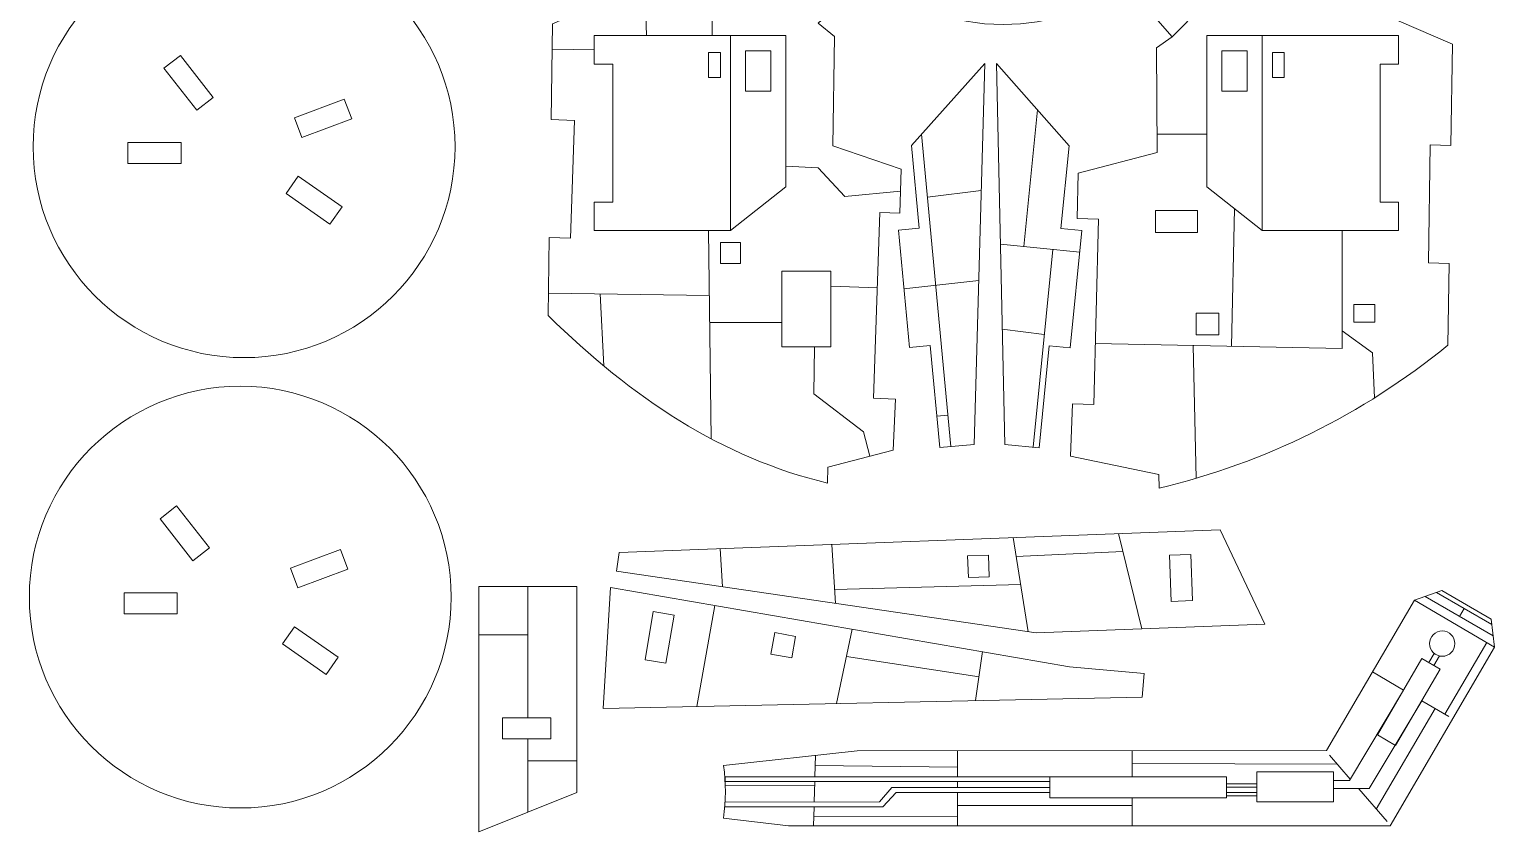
# Model space of a CAD drawing. Header units: millimetres. Extents: x -90 to 352, y 0 to 270.
# Drawn here: x 121.4 to 351.8, y 0 to 126.2 of the extents above; entities that cross this region are included whole.
import ezdxf

# ---------------------------------------------------------------- set-up
doc = ezdxf.new("R2010")
doc.units = ezdxf.units.MM
doc.layers.add('Layer 1', color=7, linetype='Continuous')

msp = doc.modelspace()

# ---------------------------------------------------------------- linework, layer by layer
at = {"layer": 'Layer 1', "color": 114, "lineweight": 20}
for points in [[(228.21, 118.6), (230.06, 118.6), (230.06, 122.56), (228.21, 122.56), (228.21, 118.6)], [(234.03, 116.48), (238, 116.48), (238, 122.83), (234.03, 122.83), (234.03, 116.48)], [(308.94, 116.48), (312.91, 116.48), (312.91, 122.83), (308.94, 122.83), (308.94, 116.48)], [(316.88, 118.6), (318.73, 118.6), (318.73, 122.56), (316.88, 122.56), (316.88, 118.6)], [(298.47, 94.23), (305.08, 94.23), (305.08, 97.67), (298.47, 97.67), (298.47, 94.23)], [(230.06, 89.37), (233.24, 89.37), (233.24, 92.68), (230.06, 92.68), (230.06, 89.37)], [(239.73, 76.24), (247.41, 76.24), (247.41, 88.15), (239.73, 88.15), (239.73, 76.24)], [(304.87, 78.16), (308.43, 78.16), (308.43, 81.56), (304.87, 81.56), (304.87, 78.16)], [(329.68, 80.11), (332.98, 80.11), (332.98, 82.89), (329.68, 82.89), (329.68, 80.11)], [(314.43, 4.66), (326.47, 4.66), (326.47, 9.42), (314.43, 9.42), (314.43, 4.66)], [(230.81, 7.89), (281.9, 7.89), (281.9, 8.63), (230.81, 8.63), (230.81, 7.89)], [(281.9, 5.33), (309.68, 5.33), (309.68, 8.63), (281.9, 8.63), (281.9, 5.33)], [(309.68, 6.98), (314.43, 6.98), (314.43, 7.5), (309.68, 7.5), (309.68, 6.98)], [(309.68, 5.62), (314.43, 5.62), (314.43, 6.14), (309.68, 6.14), (309.68, 5.62)]]:
    msp.add_lwpolyline(points, close=True, dxfattribs=at)
at = {"layer": 'Layer 1', "color": 250, "lineweight": 20}
for centre in [(155.16, 107.72), (154.56, 36.88)]:
    msp.add_ellipse(centre, major_axis=(0, 33.17), ratio=1, dxfattribs=at)
at = {"layer": 'Layer 1', "color": 114, "lineweight": 20}
msp.add_ellipse((343.59, 29.56), major_axis=(0, 1.99), ratio=1, dxfattribs=at)
at = {"layer": 'Layer 1', "color": 250, "lineweight": 20}
for points, knots in [([(301.95, 141.29), (301.95, 141.29), (301.96, 141.29), (301.96, 141.29), (301.96, 141.29), (301.96, 141.29), (310.62, 134.67), (310.62, 134.67), (310.62, 134.67), (310.62, 134.67), (312.74, 137.92), (312.74, 137.92), (312.74, 137.92), (312.74, 137.92), (345.19, 123.86), (345.19, 123.86), (345.19, 123.86), (345.19, 123.86), (344.95, 107.89), (344.95, 107.89), (344.95, 107.89), (344.95, 107.89), (341.7, 108), (341.7, 108), (341.7, 108), (341.7, 108), (341.41, 89.47), (341.41, 89.47), (341.41, 89.47), (341.41, 89.47), (344.66, 89.36), (344.66, 89.36), (344.66, 89.36), (344.66, 89.36), (344.46, 76.49), (344.46, 76.49), (344.46, 76.49), (330.91, 65.48), (315.76, 58.02), (299.05, 54.02), (299.05, 54.02), (299.05, 54.02), (299.04, 56.15), (299.04, 56.15), (299.04, 56.15), (299.04, 56.15), (285.15, 59.06), (285.15, 59.06), (285.15, 59.06), (285.15, 59.06), (285.43, 67.27), (285.43, 67.27), (285.43, 67.27), (285.43, 67.27), (288.79, 67.18), (288.79, 67.18), (288.79, 67.18), (288.79, 67.18), (289.51, 96.34), (289.51, 96.34), (289.51, 96.34), (289.51, 96.34), (286.15, 96.42), (286.15, 96.42), (286.15, 96.42), (286.15, 96.42), (286.33, 103.56), (286.33, 103.56), (286.33, 103.56), (286.33, 103.56), (298.75, 106.84), (298.75, 106.84), (298.75, 106.84), (298.75, 106.84), (298.66, 123.27), (298.66, 123.27), (298.66, 123.27), (298.66, 123.27), (301.13, 125), (301.13, 125), (301.13, 125), (301.13, 125), (293.98, 133.2), (293.98, 133.2), (293.98, 133.2), (288.51, 129.27), (281.81, 126.95), (274.56, 126.95), (274.56, 126.95), (266.57, 126.95), (259.24, 129.76), (253.5, 134.44), (253.5, 134.44), (253.5, 134.44), (245.43, 127.18), (245.43, 127.18), (245.43, 127.18), (245.43, 127.18), (248.01, 125.08), (248.01, 125.08), (248.01, 125.08), (248.01, 125.08), (247.74, 107.87), (247.74, 107.87), (247.74, 107.87), (247.74, 107.87), (258.52, 104.17), (258.52, 104.17), (258.52, 104.17), (258.52, 104.17), (258.29, 97.27), (258.29, 97.27), (258.29, 97.27), (258.29, 97.27), (255.16, 97.37), (255.16, 97.37), (255.16, 97.37), (255.16, 97.37), (254.17, 68.18), (254.17, 68.18), (254.17, 68.18), (254.17, 68.18), (257.58, 68.03), (257.58, 68.03), (257.58, 68.03), (257.58, 68.03), (257.23, 60), (257.23, 60), (257.23, 60), (257.23, 60), (246.94, 57.34), (246.94, 57.34), (246.94, 57.34), (246.94, 57.34), (246.93, 54.81), (246.93, 54.81), (246.93, 54.81), (230.23, 58.81), (216.33, 68.15), (202.96, 81.15), (202.96, 81.15), (202.96, 81.15), (203.15, 93.47), (203.15, 93.47), (203.15, 93.47), (203.15, 93.47), (206.49, 93.35), (206.49, 93.35), (206.49, 93.35), (206.49, 93.35), (207.11, 111.87), (207.11, 111.87), (207.11, 111.87), (207.11, 111.87), (203.43, 111.99), (203.43, 111.99), (203.43, 111.99), (203.43, 111.99), (203.67, 127.04), (203.67, 127.04), (203.67, 127.04), (203.67, 127.04), (234.85, 140.65), (234.85, 140.65), (234.85, 140.65), (234.85, 140.65), (238.11, 135.42), (238.11, 135.42), (238.11, 135.42), (238.11, 135.42), (246.93, 141.62), (246.93, 141.62), (246.93, 141.62), (243.33, 146.95), (241.22, 153.37), (241.22, 160.29), (241.22, 160.29), (241.22, 170.3), (245.63, 179.28), (252.62, 185.39), (252.62, 185.39), (252.62, 185.39), (245.39, 193.74), (245.39, 193.74), (245.39, 193.74), (241.02, 189.95), (237.8, 185.77), (235.52, 181.25), (235.52, 181.25), (235.52, 181.25), (203.79, 197.72), (203.79, 197.72), (203.79, 197.72), (203.79, 197.72), (203.86, 206.97), (203.86, 206.97), (203.86, 206.97), (203.86, 206.97), (207.21, 206.95), (207.21, 206.95), (207.21, 206.95), (207.21, 206.95), (207.3, 230.95), (207.3, 230.95), (207.3, 230.95), (207.3, 230.95), (204.04, 230.96), (204.04, 230.96), (204.04, 230.96), (204.04, 230.96), (204.14, 243.92), (204.14, 243.92), (204.14, 243.92), (206.97, 246.34), (209.94, 248.61), (213.06, 250.69), (213.06, 250.69), (213.06, 250.69), (214.92, 247.86), (214.92, 247.86), (214.92, 247.86), (214.92, 247.86), (217.68, 249.67), (217.68, 249.67), (217.68, 249.67), (217.68, 249.67), (215.81, 252.51), (215.81, 252.51), (215.81, 252.51), (226.96, 259.61), (240.52, 265.58), (257.86, 268.37), (257.86, 268.37), (257.86, 268.37), (258.37, 264.73), (258.37, 264.73), (258.37, 264.73), (258.37, 264.73), (261.64, 265.2), (261.64, 265.2), (261.64, 265.2), (261.64, 265.2), (261.17, 268.84), (261.17, 268.84), (261.17, 268.84), (272.89, 270.17), (284.74, 270.03), (296.81, 267.42), (296.81, 267.42), (296.81, 267.42), (296.08, 264.08), (296.08, 264.08), (296.08, 264.08), (296.08, 264.08), (299.3, 263.37), (299.3, 263.37), (299.3, 263.37), (299.3, 263.37), (300.04, 266.71), (300.04, 266.71), (300.04, 266.71), (316.44, 263.19), (329.25, 256.09), (340.59, 247.52), (340.59, 247.52), (340.59, 247.52), (338.52, 244.84), (338.52, 244.84), (338.52, 244.84), (338.52, 244.84), (341.13, 242.82), (341.13, 242.82), (341.13, 242.82), (341.13, 242.82), (343.26, 245.45), (343.26, 245.45), (343.26, 245.45), (345.73, 243.4), (348.18, 241.29), (350.56, 238.99), (350.56, 238.99), (350.56, 238.99), (350.53, 230.42), (350.53, 230.42), (350.53, 230.42), (350.53, 230.42), (347.28, 230.44), (347.28, 230.44), (347.28, 230.44), (347.28, 230.44), (347.28, 206.44), (347.28, 206.44), (347.28, 206.44), (347.28, 206.44), (350.44, 206.43), (350.44, 206.43), (350.44, 206.43), (350.44, 206.43), (350.4, 195.93), (350.4, 195.93), (350.4, 195.93), (350.4, 195.93), (314.39, 179.98), (314.39, 179.98), (314.39, 179.98), (312.46, 183.95), (310.11, 187.35), (307.4, 190.27), (307.4, 190.27), (307.4, 190.27), (299.11, 182.93), (299.11, 182.93), (299.11, 182.93), (299.11, 182.93), (299.02, 182.93), (299.02, 182.93), (299.02, 182.93), (304.53, 176.99), (307.89, 169.03), (307.89, 160.29), (307.89, 160.29), (307.89, 153.23), (305.7, 146.68), (301.95, 141.29)], [0, 0, 0, 0, 0.012195, 0.012195, 0.012195, 0.012195, 0.02439, 0.02439, 0.02439, 0.02439, 0.036585, 0.036585, 0.036585, 0.036585, 0.04878, 0.04878, 0.04878, 0.04878, 0.060976, 0.060976, 0.060976, 0.060976, 0.073171, 0.073171, 0.073171, 0.073171, 0.085366, 0.085366, 0.085366, 0.085366, 0.097561, 0.097561, 0.097561, 0.097561, 0.109756, 0.109756, 0.109756, 0.109756, 0.121951, 0.121951, 0.121951, 0.121951, 0.134146, 0.134146, 0.134146, 0.134146, 0.146341, 0.146341, 0.146341, 0.146341, 0.158537, 0.158537, 0.158537, 0.158537, 0.170732, 0.170732, 0.170732, 0.170732, 0.182927, 0.182927, 0.182927, 0.182927, 0.195122, 0.195122, 0.195122, 0.195122, 0.207317, 0.207317, 0.207317, 0.207317, 0.219512, 0.219512, 0.219512, 0.219512, 0.231707, 0.231707, 0.231707, 0.231707, 0.243902, 0.243902, 0.243902, 0.243902, 0.256098, 0.256098, 0.256098, 0.256098, 0.268293, 0.268293, 0.268293, 0.268293, 0.280488, 0.280488, 0.280488, 0.280488, 0.292683, 0.292683, 0.292683, 0.292683, 0.304878, 0.304878, 0.304878, 0.304878, 0.317073, 0.317073, 0.317073, 0.317073, 0.329268, 0.329268, 0.329268, 0.329268, 0.341463, 0.341463, 0.341463, 0.341463, 0.353659, 0.353659, 0.353659, 0.353659, 0.365854, 0.365854, 0.365854, 0.365854, 0.378049, 0.378049, 0.378049, 0.378049, 0.390244, 0.390244, 0.390244, 0.390244, 0.402439, 0.402439, 0.402439, 0.402439, 0.414634, 0.414634, 0.414634, 0.414634, 0.426829, 0.426829, 0.426829, 0.426829, 0.439024, 0.439024, 0.439024, 0.439024, 0.45122, 0.45122, 0.45122, 0.45122, 0.463415, 0.463415, 0.463415, 0.463415, 0.47561, 0.47561, 0.47561, 0.47561, 0.487805, 0.487805, 0.487805, 0.487805, 0.5, 0.5, 0.5, 0.5, 0.512195, 0.512195, 0.512195, 0.512195, 0.52439, 0.52439, 0.52439, 0.52439, 0.536585, 0.536585, 0.536585, 0.536585, 0.54878, 0.54878, 0.54878, 0.54878, 0.560976, 0.560976, 0.560976, 0.560976, 0.573171, 0.573171, 0.573171, 0.573171, 0.585366, 0.585366, 0.585366, 0.585366, 0.597561, 0.597561, 0.597561, 0.597561, 0.609756, 0.609756, 0.609756, 0.609756, 0.621951, 0.621951, 0.621951, 0.621951, 0.634146, 0.634146, 0.634146, 0.634146, 0.646341, 0.646341, 0.646341, 0.646341, 0.658537, 0.658537, 0.658537, 0.658537, 0.670732, 0.670732, 0.670732, 0.670732, 0.682927, 0.682927, 0.682927, 0.682927, 0.695122, 0.695122, 0.695122, 0.695122, 0.707317, 0.707317, 0.707317, 0.707317, 0.719512, 0.719512, 0.719512, 0.719512, 0.731707, 0.731707, 0.731707, 0.731707, 0.743902, 0.743902, 0.743902, 0.743902, 0.756098, 0.756098, 0.756098, 0.756098, 0.768293, 0.768293, 0.768293, 0.768293, 0.780488, 0.780488, 0.780488, 0.780488, 0.792683, 0.792683, 0.792683, 0.792683, 0.804878, 0.804878, 0.804878, 0.804878, 0.817073, 0.817073, 0.817073, 0.817073, 0.829268, 0.829268, 0.829268, 0.829268, 0.841463, 0.841463, 0.841463, 0.841463, 0.853659, 0.853659, 0.853659, 0.853659, 0.865854, 0.865854, 0.865854, 0.865854, 0.878049, 0.878049, 0.878049, 0.878049, 0.890244, 0.890244, 0.890244, 0.890244, 0.902439, 0.902439, 0.902439, 0.902439, 0.914634, 0.914634, 0.914634, 0.914634, 0.926829, 0.926829, 0.926829, 0.926829, 0.939024, 0.939024, 0.939024, 0.939024, 0.95122, 0.95122, 0.95122, 0.95122, 0.963415, 0.963415, 0.963415, 0.963415, 0.97561, 0.97561, 0.97561, 0.97561, 1, 1, 1, 1]), ([(271.63, 120.8), (271.63, 120.8), (269.97, 60.91), (269.97, 60.91), (269.97, 60.91), (269.97, 60.91), (264.57, 60.4), (264.57, 60.4), (264.57, 60.4), (264.57, 60.4), (263.07, 76.45), (263.07, 76.45), (263.07, 76.45), (263.07, 76.45), (259.78, 76.15), (259.78, 76.15), (259.78, 76.15), (259.78, 76.15), (258.05, 94.59), (258.05, 94.59), (258.05, 94.59), (258.05, 94.59), (261.34, 94.9), (261.34, 94.9), (261.34, 94.9), (261.34, 94.9), (260.12, 107.9), (260.12, 107.9), (260.12, 107.9), (260.12, 107.9), (271.63, 120.8), (271.63, 120.8)], [0, 0, 0, 0, 0.111111, 0.111111, 0.111111, 0.111111, 0.222222, 0.222222, 0.222222, 0.222222, 0.333333, 0.333333, 0.333333, 0.333333, 0.444444, 0.444444, 0.444444, 0.444444, 0.555556, 0.555556, 0.555556, 0.555556, 0.666667, 0.666667, 0.666667, 0.666667, 0.777778, 0.777778, 0.777778, 0.777778, 1, 1, 1, 1]), ([(273.47, 120.83), (273.47, 120.83), (284.91, 107.86), (284.91, 107.86), (284.91, 107.86), (284.91, 107.86), (283.62, 94.87), (283.62, 94.87), (283.62, 94.87), (283.62, 94.87), (286.91, 94.54), (286.91, 94.54), (286.91, 94.54), (286.91, 94.54), (285.08, 76.1), (285.08, 76.1), (285.08, 76.1), (285.08, 76.1), (281.79, 76.43), (281.79, 76.43), (281.79, 76.43), (281.79, 76.43), (280.2, 60.38), (280.2, 60.38), (280.2, 60.38), (280.2, 60.38), (274.81, 60.91), (274.81, 60.91), (274.81, 60.91), (274.81, 60.91), (273.47, 120.83), (273.47, 120.83)], [0, 0, 0, 0, 0.111111, 0.111111, 0.111111, 0.111111, 0.222222, 0.222222, 0.222222, 0.222222, 0.333333, 0.333333, 0.333333, 0.333333, 0.444444, 0.444444, 0.444444, 0.444444, 0.555556, 0.555556, 0.555556, 0.555556, 0.666667, 0.666667, 0.666667, 0.666667, 0.777778, 0.777778, 0.777778, 0.777778, 1, 1, 1, 1]), ([(308.67, 47.47), (308.67, 47.47), (315.67, 32.61), (315.67, 32.61), (315.67, 32.61), (315.67, 32.61), (279.74, 31.26), (279.74, 31.26), (279.74, 31.26), (279.74, 31.26), (213.71, 40.95), (213.71, 40.95), (213.71, 40.95), (213.71, 40.95), (214.15, 43.92), (214.15, 43.92), (214.15, 43.92), (214.15, 43.92), (308.67, 47.47), (308.67, 47.47)], [0, 0, 0, 0, 0.166667, 0.166667, 0.166667, 0.166667, 0.333333, 0.333333, 0.333333, 0.333333, 0.5, 0.5, 0.5, 0.5, 0.666667, 0.666667, 0.666667, 0.666667, 1, 1, 1, 1]), ([(192.07, 38.57), (192.07, 38.57), (207.5, 38.57), (207.5, 38.57), (207.5, 38.57), (207.5, 38.57), (207.5, 6.13), (207.5, 6.13), (207.5, 6.13), (207.5, 6.13), (192.07, -0.02), (192.07, -0.02), (192.07, -0.02), (192.07, -0.02), (192.07, 38.57), (192.07, 38.57)], [0, 0, 0, 0, 0.2, 0.2, 0.2, 0.2, 0.4, 0.4, 0.4, 0.4, 0.6, 0.6, 0.6, 0.6, 1, 1, 1, 1]), ([(212.79, 38.41), (212.79, 38.41), (211.62, 19.35), (211.62, 19.35), (211.62, 19.35), (211.62, 19.35), (296.38, 21.13), (296.38, 21.13), (296.38, 21.13), (296.38, 21.13), (296.72, 24.86), (296.72, 24.86), (296.72, 24.86), (296.72, 24.86), (284.99, 25.93), (284.99, 25.93), (284.99, 25.93), (284.99, 25.93), (212.79, 38.41), (212.79, 38.41)], [0, 0, 0, 0, 0.166667, 0.166667, 0.166667, 0.166667, 0.333333, 0.333333, 0.333333, 0.333333, 0.5, 0.5, 0.5, 0.5, 0.666667, 0.666667, 0.666667, 0.666667, 1, 1, 1, 1]), ([(230.55, 2.09), (230.92, 4.87), (230.97, 7.63), (230.55, 10.38), (230.55, 10.38), (230.55, 10.38), (251.59, 12.71), (251.59, 12.71), (251.59, 12.71), (251.59, 12.71), (325.39, 12.77), (325.39, 12.77), (325.39, 12.77), (325.39, 12.77), (339.2, 36.4), (339.2, 36.4), (339.2, 36.4), (339.2, 36.4), (343.54, 37.91), (343.54, 37.91), (343.54, 37.91), (343.54, 37.91), (351.28, 33.39), (351.28, 33.39), (351.28, 33.39), (351.28, 33.39), (351.83, 29.01), (351.83, 29.01), (351.83, 29.01), (351.83, 29.01), (335.4, 0.89), (335.4, 0.89), (335.4, 0.89), (335.4, 0.89), (240.79, 0.89), (240.79, 0.89), (240.79, 0.89), (240.79, 0.89), (230.55, 2.09), (230.55, 2.09)], [0, 0, 0, 0, 0.090909, 0.090909, 0.090909, 0.090909, 0.181818, 0.181818, 0.181818, 0.181818, 0.272727, 0.272727, 0.272727, 0.272727, 0.363636, 0.363636, 0.363636, 0.363636, 0.454545, 0.454545, 0.454545, 0.454545, 0.545455, 0.545455, 0.545455, 0.545455, 0.636364, 0.636364, 0.636364, 0.636364, 0.727273, 0.727273, 0.727273, 0.727273, 0.818182, 0.818182, 0.818182, 0.818182, 1, 1, 1, 1])]:
    msp.add_open_spline(points, degree=3, knots=knots, dxfattribs=at)
at = {"layer": 'Layer 1', "color": 114, "lineweight": 20}
for points in [[(228.78, 137.97), (228.78, 137.97), (228.78, 125.21), (228.78, 125.21)], [(301.13, 125), (301.13, 125), (310.62, 134.67), (310.62, 134.67)], [(218.2, 133.36), (218.2, 133.36), (218.43, 125.21), (218.43, 125.21)], [(231.65, 125.21), (231.65, 125.21), (231.65, 94.52), (231.65, 94.52)], [(315.29, 125.21), (315.29, 125.21), (315.29, 94.52), (315.29, 94.52)], [(203.6, 123.06), (203.6, 123.06), (210.22, 122.96), (210.22, 122.96)], [(279.92, 113.52), (279.92, 113.52), (277.79, 92.03), (277.79, 92.03)], [(261.7, 109.68), (261.7, 109.68), (266.31, 60.56), (266.31, 60.56)], [(306.56, 109.71), (306.56, 109.71), (298.73, 109.71), (298.73, 109.71)], [(271.08, 100.84), (271.08, 100.84), (262.63, 99.77), (262.63, 99.77)], [(310.92, 97.96), (310.92, 97.96), (310.47, 76.34), (310.47, 76.34)], [(228.22, 94.52), (228.22, 94.52), (228.61, 61.8), (228.61, 61.8)], [(274.1, 92.39), (274.1, 92.39), (286.57, 91.16), (286.57, 91.16)], [(282.33, 91.58), (282.33, 91.58), (279.24, 60.47), (279.24, 60.47)], [(254.76, 85.52), (254.76, 85.52), (247.41, 85.77), (247.41, 85.77)], [(258.92, 85.37), (258.92, 85.37), (270.69, 86.69), (270.69, 86.69)], [(203.01, 84.71), (203.01, 84.71), (228.34, 84.32), (228.34, 84.32)], [(211.16, 84.58), (211.16, 84.58), (211.72, 73.26), (211.72, 73.26)], [(239.73, 80.08), (239.73, 80.08), (228.39, 80.08), (228.39, 80.08)], [(281, 78.2), (281, 78.2), (274.4, 79.01), (274.4, 79.01)], [(304.41, 76.47), (304.41, 76.47), (304.9, 55.53), (304.9, 55.53)], [(265.84, 65.51), (265.84, 65.51), (264.11, 65.34), (264.11, 65.34)], [(276.12, 46.25), (276.12, 46.25), (278.48, 31.44), (278.48, 31.44)], [(292.66, 46.87), (292.66, 46.87), (296.35, 31.88), (296.35, 31.88)], [(230.01, 44.51), (230.01, 44.51), (230.38, 38.51), (230.38, 38.51)], [(247.61, 45.17), (247.61, 45.17), (248.18, 35.89), (248.18, 35.89)], [(293.36, 44.04), (293.36, 44.04), (276.59, 43.29), (276.59, 43.29)], [(199.78, 38.57), (199.78, 38.57), (199.78, 17.9), (199.78, 17.9)], [(248.05, 38.09), (248.05, 38.09), (277.3, 38.84), (277.3, 38.84)], [(351.6, 30.8), (351.6, 30.8), (340.9, 36.99), (340.9, 36.99)], [(342.67, 37.61), (342.67, 37.61), (351.39, 32.58), (351.39, 32.58)], [(229.21, 35.57), (229.21, 35.57), (226.37, 19.66), (226.37, 19.66)], [(339.2, 36.4), (339.2, 36.4), (351.83, 29.01), (351.83, 29.01)], [(346.31, 33.85), (346.31, 33.85), (347.03, 35.1), (347.03, 35.1)], [(192.07, 30.95), (192.07, 30.95), (199.78, 30.95), (199.78, 30.95)], [(250.77, 31.84), (250.77, 31.84), (248.34, 20.12), (248.34, 20.12)], [(270.21, 20.6), (270.21, 20.6), (271.29, 28.3), (271.29, 28.3)], [(341.49, 26.6), (341.49, 26.6), (342.33, 28.03), (342.33, 28.03)], [(344.01, 18.48), (344.01, 18.48), (350.59, 29.74), (350.59, 29.74)], [(249.88, 27.56), (249.88, 27.56), (270.74, 24.36), (270.74, 24.36)], [(343.16, 27.62), (343.16, 27.62), (342.29, 26.13), (342.29, 26.13)], [(333.22, 3.53), (333.22, 3.53), (342.49, 19.36), (342.49, 19.36)], [(199.78, 14.58), (199.78, 14.58), (199.78, 3.05), (199.78, 3.05)], [(245.01, 11.98), (245.01, 11.98), (244.92, 8.64), (244.92, 8.64)], [(267.38, 12.72), (267.38, 12.72), (267.38, 8.64), (267.38, 8.64)], [(294.83, 12.77), (294.83, 12.77), (294.82, 8.63), (294.82, 8.63)], [(325.85, 12.03), (325.85, 12.03), (329.12, 8.25), (329.12, 8.25)], [(199.78, 11.11), (199.78, 11.11), (207.5, 11.11), (207.5, 11.11)], [(267.37, 10.15), (267.37, 10.15), (244.97, 10.38), (244.97, 10.38)], [(327.1, 10.58), (327.1, 10.58), (294.83, 10.7), (294.83, 10.7)], [(230.8, 7.24), (230.8, 7.24), (244.88, 7.17), (244.88, 7.17)], [(244.9, 7.88), (244.9, 7.88), (244.82, 4.66), (244.82, 4.66)], [(267.37, 7.87), (267.37, 7.87), (267.37, 6.94), (267.37, 6.94)], [(267.37, 6.14), (267.37, 6.14), (267.37, 0.89), (267.37, 0.89)], [(294.82, 5.33), (294.82, 5.33), (294.82, 0.89), (294.82, 0.89)], [(330.45, 6.72), (330.45, 6.72), (334.9, 1.59), (334.9, 1.59)], [(244.8, 3.9), (244.8, 3.9), (244.72, 0.89), (244.72, 0.89)], [(267.37, 2.37), (267.37, 2.37), (244.76, 2.4), (244.76, 2.4)], [(267.37, 4.1), (267.37, 4.1), (294.82, 4.1), (294.82, 4.1)]]:
    msp.add_open_spline(points, degree=3, dxfattribs=at)
for points, knots in [([(210.22, 94.52), (210.22, 94.52), (210.22, 99.02), (210.22, 99.02), (210.22, 99.02), (210.22, 99.02), (213.13, 99.02), (213.13, 99.02), (213.13, 99.02), (213.13, 99.02), (213.13, 120.71), (213.13, 120.71), (213.13, 120.71), (213.13, 120.71), (210.22, 120.71), (210.22, 120.71), (210.22, 120.71), (210.22, 120.71), (210.22, 125.21), (210.22, 125.21), (210.22, 125.21), (210.22, 125.21), (240.38, 125.21), (240.38, 125.21), (240.38, 125.21), (240.38, 125.21), (240.38, 101.4), (240.38, 101.4), (240.38, 101.4), (240.38, 101.4), (231.65, 94.52), (231.65, 94.52), (231.65, 94.52), (231.65, 94.52), (210.22, 94.52), (210.22, 94.52)], [0, 0, 0, 0, 0.1, 0.1, 0.1, 0.1, 0.2, 0.2, 0.2, 0.2, 0.3, 0.3, 0.3, 0.3, 0.4, 0.4, 0.4, 0.4, 0.5, 0.5, 0.5, 0.5, 0.6, 0.6, 0.6, 0.6, 0.7, 0.7, 0.7, 0.7, 0.8, 0.8, 0.8, 0.8, 1, 1, 1, 1]), ([(306.56, 125.21), (306.56, 125.21), (336.72, 125.21), (336.72, 125.21), (336.72, 125.21), (336.72, 125.21), (336.72, 120.71), (336.72, 120.71), (336.72, 120.71), (336.72, 120.71), (333.81, 120.71), (333.81, 120.71), (333.81, 120.71), (333.81, 120.71), (333.81, 99.02), (333.81, 99.02), (333.81, 99.02), (333.81, 99.02), (336.72, 99.02), (336.72, 99.02), (336.72, 99.02), (336.72, 99.02), (336.72, 94.52), (336.72, 94.52), (336.72, 94.52), (336.72, 94.52), (315.29, 94.52), (315.29, 94.52), (315.29, 94.52), (315.29, 94.52), (306.56, 101.4), (306.56, 101.4), (306.56, 101.4), (306.56, 101.4), (306.56, 125.21), (306.56, 125.21)], [0, 0, 0, 0, 0.1, 0.1, 0.1, 0.1, 0.2, 0.2, 0.2, 0.2, 0.3, 0.3, 0.3, 0.3, 0.4, 0.4, 0.4, 0.4, 0.5, 0.5, 0.5, 0.5, 0.6, 0.6, 0.6, 0.6, 0.7, 0.7, 0.7, 0.7, 0.8, 0.8, 0.8, 0.8, 1, 1, 1, 1]), ([(258.4, 100.72), (258.4, 100.72), (249.65, 99.92), (249.65, 99.92), (249.65, 99.92), (249.65, 99.92), (245.42, 104.42), (245.42, 104.42), (245.42, 104.42), (245.42, 104.42), (240.38, 104.68), (240.38, 104.68)], [0, 0, 0, 0, 0.25, 0.25, 0.25, 0.25, 0.5, 0.5, 0.5, 0.5, 1, 1, 1, 1]), ([(289.03, 76.79), (289.03, 76.79), (327.84, 75.98), (327.84, 75.98), (327.84, 75.98), (327.84, 75.98), (327.84, 94.52), (327.84, 94.52)], [0, 0, 0, 0, 0.333333, 0.333333, 0.333333, 0.333333, 1, 1, 1, 1]), ([(327.84, 78.76), (327.84, 78.76), (332.6, 75.32), (332.6, 75.32), (332.6, 75.32), (332.6, 75.32), (332.91, 68.21), (332.91, 68.21)], [0, 0, 0, 0, 0.333333, 0.333333, 0.333333, 0.333333, 1, 1, 1, 1]), ([(244.89, 76.24), (244.89, 76.24), (244.76, 68.83), (244.76, 68.83), (244.76, 68.83), (244.76, 68.83), (252.57, 62.88), (252.57, 62.88), (252.57, 62.88), (252.57, 62.88), (253.58, 59.04), (253.58, 59.04)], [0, 0, 0, 0, 0.25, 0.25, 0.25, 0.25, 0.5, 0.5, 0.5, 0.5, 1, 1, 1, 1]), ([(326.47, 8.03), (326.47, 8.03), (328.99, 8.03), (328.99, 8.03), (328.99, 8.03), (328.99, 8.03), (337.49, 22.26), (337.49, 22.26), (337.49, 22.26), (337.49, 22.26), (332.61, 25.11), (332.61, 25.11)], [0, 0, 0, 0, 0.25, 0.25, 0.25, 0.25, 0.5, 0.5, 0.5, 0.5, 1, 1, 1, 1]), ([(344.63, 18.12), (344.63, 18.12), (340.36, 20.59), (340.36, 20.59), (340.36, 20.59), (340.36, 20.59), (332.1, 6.77), (332.1, 6.77), (332.1, 6.77), (332.1, 6.77), (326.47, 6.77), (326.47, 6.77)], [0, 0, 0, 0, 0.25, 0.25, 0.25, 0.25, 0.5, 0.5, 0.5, 0.5, 1, 1, 1, 1]), ([(281.9, 6.92), (281.9, 6.92), (257.04, 6.92), (257.04, 6.92), (257.04, 6.92), (257.04, 6.92), (255.11, 4.66), (255.11, 4.66), (255.11, 4.66), (255.11, 4.66), (230.75, 4.65), (230.75, 4.65), (230.75, 4.65), (230.75, 4.65), (230.75, 3.91), (230.75, 3.91), (230.75, 3.91), (230.75, 3.91), (255.61, 3.9), (255.61, 3.9), (255.61, 3.9), (255.61, 3.9), (257.7, 6.17), (257.7, 6.17), (257.7, 6.17), (257.7, 6.17), (281.9, 6.17), (281.9, 6.17), (281.9, 6.17), (281.9, 6.17), (281.9, 6.92), (281.9, 6.92)], [0, 0, 0, 0, 0.111111, 0.111111, 0.111111, 0.111111, 0.222222, 0.222222, 0.222222, 0.222222, 0.333333, 0.333333, 0.333333, 0.333333, 0.444444, 0.444444, 0.444444, 0.444444, 0.555556, 0.555556, 0.555556, 0.555556, 0.666667, 0.666667, 0.666667, 0.666667, 0.777778, 0.777778, 0.777778, 0.777778, 1, 1, 1, 1])]:
    msp.add_open_spline(points, degree=3, knots=knots, dxfattribs=at)
at = {"layer": 'Layer 1', "color": 240, "lineweight": 20}
for points in [[(142.55, 120.06), (142.55, 120.06), (145.15, 122.09), (145.15, 122.09), (145.15, 122.09), (145.15, 122.09), (150.32, 115.49), (150.32, 115.49), (150.32, 115.49), (150.32, 115.49), (147.72, 113.46), (147.72, 113.46), (147.72, 113.46), (147.72, 113.46), (142.55, 120.06), (142.55, 120.06)], [(163.07, 112.25), (163.07, 112.25), (164.23, 109.16), (164.23, 109.16), (164.23, 109.16), (164.23, 109.16), (172.08, 112.1), (172.08, 112.1), (172.08, 112.1), (172.08, 112.1), (170.92, 115.2), (170.92, 115.2), (170.92, 115.2), (170.92, 115.2), (163.07, 112.25), (163.07, 112.25)], [(145.27, 108.38), (145.27, 108.38), (145.27, 105.08), (145.27, 105.08), (145.27, 105.08), (145.27, 105.08), (136.88, 105.08), (136.88, 105.08), (136.88, 105.08), (136.88, 105.08), (136.88, 108.38), (136.88, 108.38), (136.88, 108.38), (136.88, 108.38), (145.27, 108.38), (145.27, 108.38)], [(170.56, 98.27), (170.56, 98.27), (168.67, 95.56), (168.67, 95.56), (168.67, 95.56), (168.67, 95.56), (161.8, 100.37), (161.8, 100.37), (161.8, 100.37), (161.8, 100.37), (163.69, 103.08), (163.69, 103.08), (163.69, 103.08), (163.69, 103.08), (170.56, 98.27), (170.56, 98.27)], [(141.95, 49.21), (141.95, 49.21), (144.55, 51.25), (144.55, 51.25), (144.55, 51.25), (144.55, 51.25), (149.72, 44.65), (149.72, 44.65), (149.72, 44.65), (149.72, 44.65), (147.12, 42.61), (147.12, 42.61), (147.12, 42.61), (147.12, 42.61), (141.95, 49.21), (141.95, 49.21)], [(162.47, 41.41), (162.47, 41.41), (163.63, 38.32), (163.63, 38.32), (163.63, 38.32), (163.63, 38.32), (171.48, 41.26), (171.48, 41.26), (171.48, 41.26), (171.48, 41.26), (170.32, 44.35), (170.32, 44.35), (170.32, 44.35), (170.32, 44.35), (162.47, 41.41), (162.47, 41.41)], [(272.22, 43.49), (272.22, 43.49), (272.35, 40.09), (272.35, 40.09), (272.35, 40.09), (272.35, 40.09), (269.07, 39.97), (269.07, 39.97), (269.07, 39.97), (269.07, 39.97), (268.94, 43.37), (268.94, 43.37), (268.94, 43.37), (268.94, 43.37), (272.22, 43.49), (272.22, 43.49)], [(304.03, 43.59), (304.03, 43.59), (300.69, 43.46), (300.69, 43.46), (300.69, 43.46), (300.69, 43.46), (300.97, 36.21), (300.97, 36.21), (300.97, 36.21), (300.97, 36.21), (304.3, 36.33), (304.3, 36.33), (304.3, 36.33), (304.3, 36.33), (304.03, 43.59), (304.03, 43.59)], [(144.66, 37.53), (144.66, 37.53), (144.66, 34.23), (144.66, 34.23), (144.66, 34.23), (144.66, 34.23), (136.28, 34.23), (136.28, 34.23), (136.28, 34.23), (136.28, 34.23), (136.28, 37.53), (136.28, 37.53), (136.28, 37.53), (136.28, 37.53), (144.66, 37.53), (144.66, 37.53)], [(219.5, 34.61), (219.5, 34.61), (218.25, 27.02), (218.25, 27.02), (218.25, 27.02), (218.25, 27.02), (221.47, 26.49), (221.47, 26.49), (221.47, 26.49), (221.47, 26.49), (222.81, 34.02), (222.81, 34.02), (222.81, 34.02), (222.81, 34.02), (219.5, 34.61), (219.5, 34.61)], [(169.96, 27.42), (169.96, 27.42), (168.06, 24.72), (168.06, 24.72), (168.06, 24.72), (168.06, 24.72), (161.2, 29.53), (161.2, 29.53), (161.2, 29.53), (161.2, 29.53), (163.09, 32.23), (163.09, 32.23), (163.09, 32.23), (163.09, 32.23), (169.96, 27.42), (169.96, 27.42)], [(238.62, 31.29), (238.62, 31.29), (238.02, 27.9), (238.02, 27.9), (238.02, 27.9), (238.02, 27.9), (241.29, 27.32), (241.29, 27.32), (241.29, 27.32), (241.29, 27.32), (241.89, 30.71), (241.89, 30.71), (241.89, 30.71), (241.89, 30.71), (238.62, 31.29), (238.62, 31.29)], [(340.4, 27.23), (340.4, 27.23), (343.26, 25.56), (343.26, 25.56), (343.26, 25.56), (343.26, 25.56), (336.24, 13.56), (336.24, 13.56), (336.24, 13.56), (336.24, 13.56), (333.38, 15.23), (333.38, 15.23), (333.38, 15.23), (333.38, 15.23), (340.4, 27.23), (340.4, 27.23)], [(195.8, 17.9), (195.8, 17.9), (195.8, 14.58), (195.8, 14.58), (195.8, 14.58), (195.8, 14.58), (203.41, 14.58), (203.41, 14.58), (203.41, 14.58), (203.41, 14.58), (203.41, 17.9), (203.41, 17.9), (203.41, 17.9), (203.41, 17.9), (195.8, 17.9), (195.8, 17.9)]]:
    msp.add_open_spline(points, degree=3, knots=[0, 0, 0, 0, 0.2, 0.2, 0.2, 0.2, 0.4, 0.4, 0.4, 0.4, 0.6, 0.6, 0.6, 0.6, 1, 1, 1, 1], dxfattribs=at)

doc.saveas('drawing.dxf')
